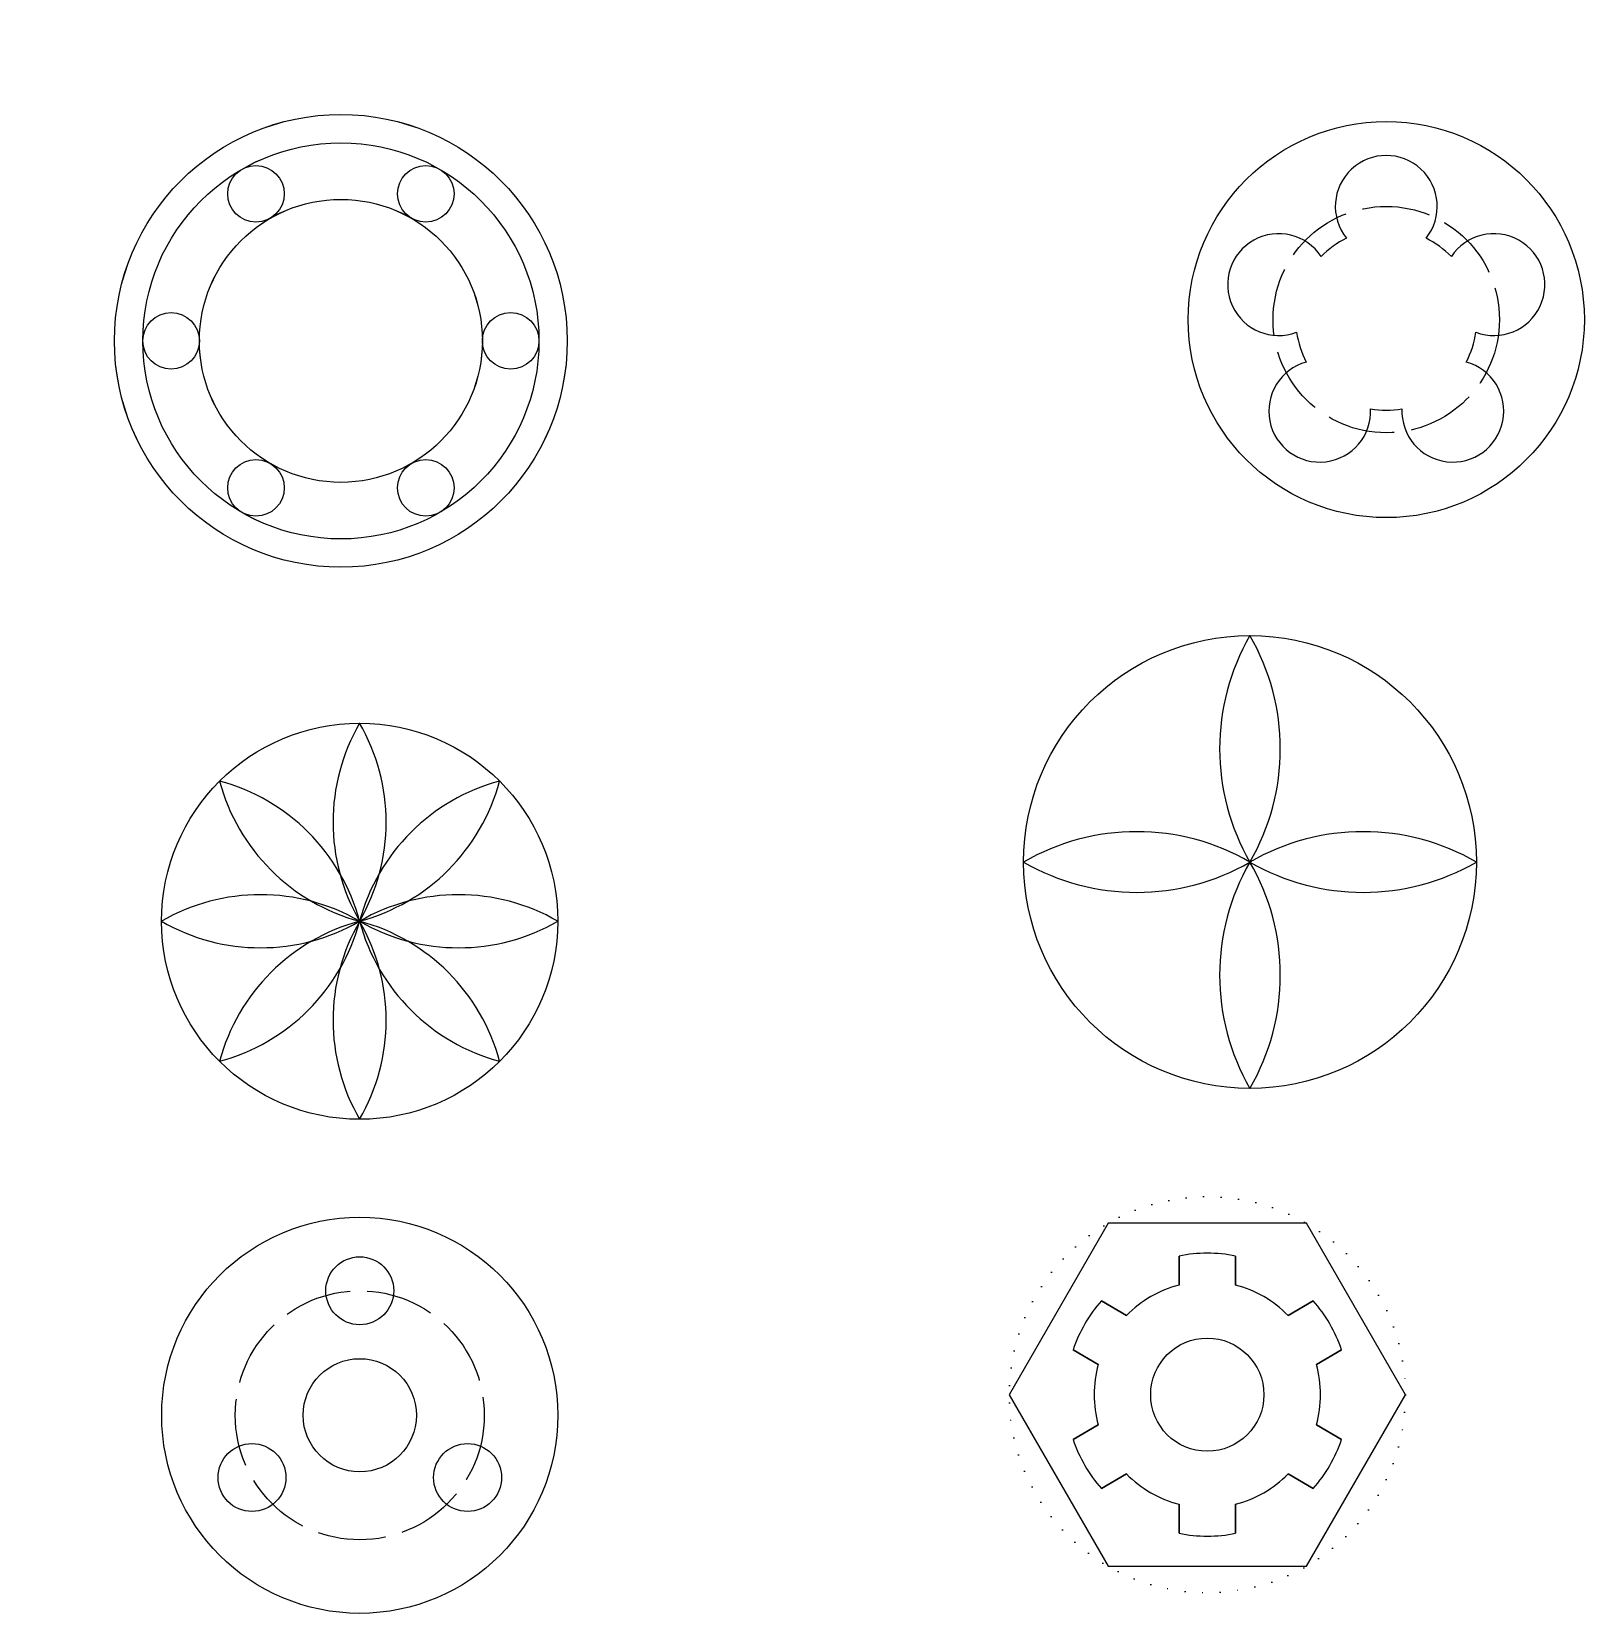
# Model space of a CAD drawing. Header units: millimetres. Extents: x 2081 to 2355, y 1461 to 1741.
import ezdxf

# ---------------------------------------------------------------- set-up
doc = ezdxf.new("R2010")
doc.units = ezdxf.units.MM
doc.linetypes.add('ACAD_ISO02W100', pattern=[15, 12, -3])
doc.linetypes.add('ACAD_ISO07W100', pattern=[3, 0, -3])

# ---------------------------------------------------------------- blocks, each defined once
blk = doc.blocks.new('*U2')
for centre, radius in [((40, 40), 40), ((40, 40), 35), ((40, 40), 25), ((10, 40), 5)]:
    blk.add_circle(centre, radius)
blk = doc.blocks.new('*U3')
at = {"color": 0, "linetype": 'ByBlock', "lineweight": -2, "transparency": 16777216}
for p, rotation in [((2150.07, 1631.36), 59.99999999999999), ((2190.07, 1671.36), 120), ((2120.79, 1740.64), 240), ((2080.79, 1700.64), 300.0000000000001), ((2175.43, 1726), 180)]:
    blk.add_blockref('*U2', p, dxfattribs=dict(at, rotation=rotation))
blk.add_blockref('*U2', (2095.43, 1646), dxfattribs=at)
blk = doc.blocks.new('*U6')
for centre, start, end in [((30.31, 0), 150, 210), ((-30.31, 0), 330, 30)]:
    blk.add_arc(centre, 35, start, end)
blk = doc.blocks.new('*U7')
at = {"color": 0, "linetype": 'ByBlock', "lineweight": -2, "transparency": 16777216}
blk.add_blockref('*U6', (2138.74, 1600.95), dxfattribs=at)
for p, rotation in [((2126.37, 1595.83), 45.00000000000001), ((2151.11, 1595.83), 315), ((2121.24, 1583.45), 90), ((2156.24, 1583.45), 270), ((2126.37, 1571.08), 135), ((2151.11, 1571.08), 225), ((2138.74, 1565.95), 180)]:
    blk.add_blockref('*U6', p, dxfattribs=dict(at, rotation=rotation))
blk = doc.blocks.new('*U8')
for centre, start, end in [((34.64, 0), 150, 210), ((-34.64, 0), 330, 30)]:
    blk.add_arc(centre, 40, start, end)
blk = doc.blocks.new('*U9')
at = {"color": 0, "linetype": 'ByBlock', "lineweight": -2, "transparency": 16777216}
blk.add_blockref('*U8', (2296.06, 1613.91), dxfattribs=at)
for p, rotation in [((2276.06, 1593.91), 90), ((2316.06, 1593.91), 270), ((2296.06, 1573.91), 180)]:
    blk.add_blockref('*U8', p, dxfattribs=dict(at, rotation=rotation))
blk = doc.blocks.new('*U10')
blk.add_circle((0, 0), 6)
blk = doc.blocks.new('*U11')
at = {"color": 0, "linetype": 'ByBlock', "lineweight": -2, "transparency": 16777216}
blk.add_blockref('*U10', (2138.77, 1518.15), dxfattribs=at)
for p, rotation in [((2119.72, 1485.15), 120), ((2157.82, 1485.15), 240)]:
    blk.add_blockref('*U10', p, dxfattribs=dict(at, rotation=rotation))

msp = doc.modelspace()

# ---------------------------------------------------------------- linework, layer by layer
for p, q in [((2283.52, 1524.28), (2283.52, 1519.15)), ((2283.52, 1519.15), (2283.52, 1524.28)), ((2293.52, 1524.28), (2293.52, 1519.15)), ((2293.52, 1519.15), (2293.52, 1524.28)), ((2269.81, 1516.37), (2274.25, 1513.8)), ((2274.25, 1513.8), (2269.81, 1516.37)), ((2307.23, 1516.37), (2302.79, 1513.8)), ((2302.79, 1513.8), (2307.23, 1516.37)), ((2264.81, 1507.71), (2269.25, 1505.14)), ((2269.25, 1505.14), (2264.81, 1507.71)), ((2312.23, 1507.71), (2307.79, 1505.14)), ((2307.79, 1505.14), (2312.23, 1507.71)), ((2264.81, 1491.87), (2269.25, 1494.44)), ((2269.25, 1494.44), (2264.81, 1491.87)), ((2312.23, 1491.87), (2307.79, 1494.44)), ((2307.79, 1494.44), (2312.23, 1491.87)), ((2269.81, 1483.21), (2274.25, 1485.78)), ((2274.25, 1485.78), (2269.81, 1483.21)), ((2307.23, 1483.21), (2302.79, 1485.78)), ((2302.79, 1485.78), (2307.23, 1483.21)), ((2283.52, 1475.3), (2283.52, 1480.43)), ((2283.52, 1480.43), (2283.52, 1475.3)), ((2293.52, 1475.3), (2293.52, 1480.43)), ((2293.52, 1480.43), (2293.52, 1475.3))]:
    msp.add_line(p, q)
msp.add_lwpolyline([(2271.02, 1530.1), (2253.52, 1499.79), (2271.02, 1469.48), (2306.02, 1469.48), (2323.52, 1499.79), (2306.02, 1530.1)], close=True)
for centre, radius in [((2320.14, 1689.76), 35), ((2296.06, 1593.91), 40), ((2138.74, 1583.45), 35), ((2138.77, 1496.15), 35), ((2288.52, 1499.79), 10), ((2138.77, 1496.15), 10)]:
    msp.add_circle(centre, radius)
at = {"linetype": 'ACAD_ISO02W100'}
for centre, radius in [((2320.14, 1689.76), 20), ((2138.77, 1496.15), 22)]:
    msp.add_circle(centre, radius, dxfattribs=at)
at = {"linetype": 'ACAD_ISO07W100'}
msp.add_circle((2288.52, 1499.79), 35, dxfattribs=at)
for centre, radius, start, end in [((2320.14, 1709.76), 9, 321.3178, 218.6822), ((2301.12, 1695.94), 9, 33.3178, 290.6822), ((2339.16, 1695.94), 9, 249.3178, 146.6822), ((2320.14, 1689.76), 16, 116.0466, 135.9534), ((2320.14, 1689.76), 16, 44.0466, 63.9534), ((2320.14, 1689.76), 16, 188.0466, 207.9534), ((2320.14, 1689.76), 16, 332.0466, 351.9534), ((2308.39, 1673.58), 9, 105.3178, 2.6822), ((2331.9, 1673.58), 9, 177.3178, 74.6822), ((2320.14, 1689.76), 16, 260.0466, 279.9534), ((2288.52, 1499.79), 25, 78.463, 101.537), ((2288.52, 1499.79), 20, 104.4775, 135.5225), ((2288.52, 1499.79), 20, 44.4775, 75.5225), ((2288.52, 1499.79), 25, 138.463, 161.537), ((2288.52, 1499.79), 25, 18.463, 41.537), ((2288.52, 1499.79), 20, 164.4775, 195.5225), ((2288.52, 1499.79), 20, 344.4775, 15.5225), ((2288.52, 1499.79), 25, 198.463, 221.537), ((2288.52, 1499.79), 25, 318.463, 341.537), ((2288.52, 1499.79), 20, 224.4775, 255.5225), ((2288.52, 1499.79), 20, 284.4775, 315.5225), ((2288.52, 1499.79), 25, 258.463, 281.537)]:
    msp.add_arc(centre, radius, start, end)

# ---------------------------------------------------------------- block references
for name in ['*U3', '*U9', '*U7', '*U11']:
    msp.add_blockref(name, (0, 0))

doc.saveas('drawing.dxf')
